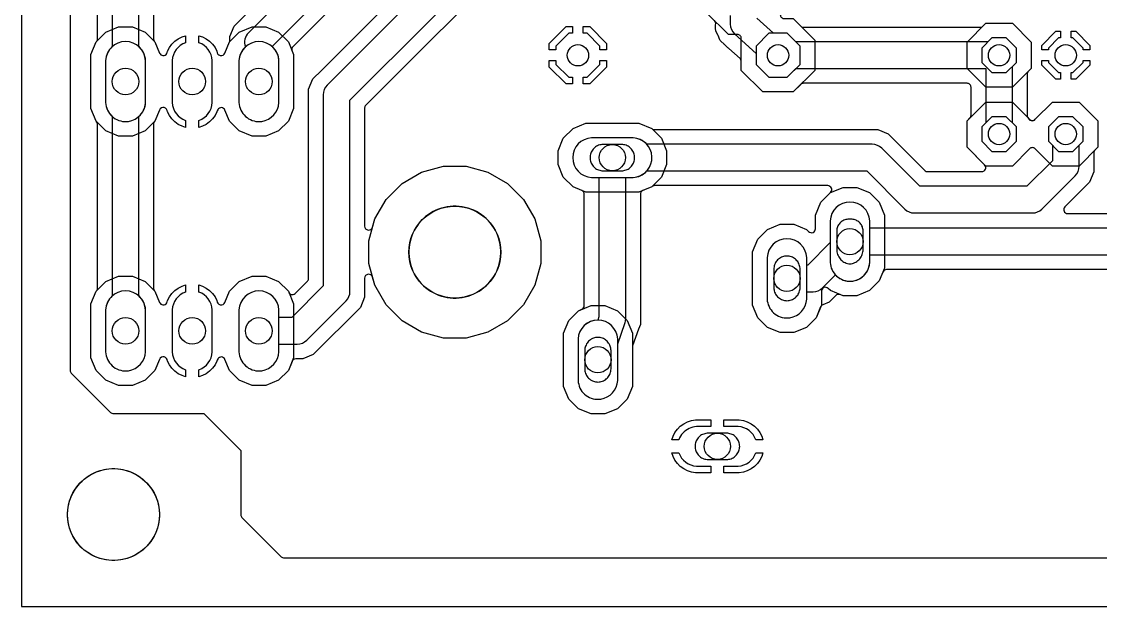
# Model space of a CAD drawing. Header units: millimetres. Extents: x 0 to 98, y 0 to 162.
# Drawn here: x 0 to 41.09, y 0 to 22.29 of the extents above; entities that cross this region are included whole.
import ezdxf

# ---------------------------------------------------------------- set-up
doc = ezdxf.new("R2010")
doc.units = ezdxf.units.MM

msp = doc.modelspace()

# ---------------------------------------------------------------- linework, layer by layer
at = {"layer": '16_copper'}
msp.add_lwpolyline([(1.848, 85.343), (1.848, 9, 0.198912), (1.892, 8.892), (3.392, 7.392, 0.198912), (3.5, 7.348), (6.937, 7.348), (8.348, 5.937), (8.348, 3.5, 0.198912), (8.392, 3.392), (9.892, 1.892, 0.198912), (10, 1.848), (88, 1.848)], format="xyb", dxfattribs=at)
for points in [[(28.231, 19.603), (27.413, 20.421), (27.413, 21.641, 0.414214), (27.261, 21.793), (26.921, 21.793), (26.103, 22.611), (26.103, 23.769), (26.921, 24.587), (28.079, 24.587), (28.897, 23.769), (28.897, 22.549, 0.414214), (29.049, 22.397), (29.389, 22.397), (30.207, 21.579), (30.207, 20.421), (29.389, 19.603)], [(3.697, 17.917), (3.212, 18.118), (2.84, 18.49), (2.639, 18.975), (2.639, 21.025), (2.84, 21.51), (3.212, 21.882), (3.697, 22.083), (4.223, 22.083), (4.708, 21.882), (5.08, 21.51), (5.255, 21.087, 0.622972), (5.528, 21.069), (5.531, 21.076, 0.118699), (5.558, 21.152), (5.631, 21.294), (5.725, 21.424), (5.838, 21.537), (5.968, 21.631), (6.11, 21.704), (6.246, 21.748), (6.246, 21.481, 0.304473), (5.738, 20.799), (5.738, 19.201, 0.304473), (6.246, 18.519), (6.246, 18.252), (6.11, 18.296), (5.968, 18.369), (5.838, 18.463), (5.725, 18.576), (5.631, 18.706), (5.558, 18.848, 0.838816), (5.255, 18.913), (5.08, 18.49), (4.708, 18.118), (4.223, 17.917)], [(8.777, 17.917), (8.292, 18.118), (7.92, 18.49), (7.745, 18.913, 0.622972), (7.472, 18.931), (7.469, 18.924, 0.118699), (7.442, 18.848), (7.369, 18.706), (7.275, 18.576), (7.162, 18.463), (7.032, 18.369), (6.89, 18.296), (6.754, 18.252), (6.754, 18.519, 0.304475), (7.262, 19.201), (7.262, 20.799, 0.304475), (6.754, 21.481), (6.754, 21.748), (6.89, 21.704), (7.032, 21.631), (7.162, 21.537), (7.275, 21.424), (7.369, 21.294), (7.442, 21.152, 0.838816), (7.745, 21.087), (7.92, 21.51), (8.292, 21.882), (8.777, 22.083), (9.303, 22.083), (9.788, 21.882), (10.16, 21.51), (10.361, 21.025), (10.361, 18.975), (10.16, 18.49), (9.788, 18.118), (9.303, 17.917)], [(4.072, 18.483, 0.357806), (4.722, 19.201), (4.722, 20.799, 0.95208), (3.198, 20.799), (3.198, 19.201), (3.205, 19.126), (3.22, 19.053), (3.242, 18.981), (3.27, 18.912), (3.306, 18.846), (3.347, 18.784), (3.395, 18.726), (3.448, 18.673), (3.506, 18.625), (3.568, 18.584), (3.634, 18.548), (3.703, 18.52), (3.775, 18.498), (3.848, 18.483), (3.923, 18.476), (3.997, 18.476)], [(9.152, 18.483, 0.357806), (9.802, 19.201), (9.802, 20.799, 0.95208), (8.278, 20.799), (8.278, 19.201), (8.285, 19.126), (8.3, 19.053), (8.322, 18.981), (8.35, 18.912), (8.386, 18.846), (8.427, 18.784), (8.475, 18.726), (8.528, 18.673), (8.586, 18.625), (8.648, 18.584), (8.714, 18.548), (8.783, 18.52), (8.855, 18.498), (8.928, 18.483), (9.003, 18.476), (9.077, 18.476)], [(36.725, 16.781), (36.011, 17.495), (36.011, 18.505), (36.725, 19.219), (37.735, 19.219), (38.392, 18.562, 0.414214), (38.608, 18.562), (39.265, 19.219), (40.275, 19.219), (40.989, 18.505), (40.989, 17.495), (40.275, 16.781), (39.265, 16.781), (38.608, 17.438, 0.414214), (38.392, 17.438), (37.735, 16.781)], [(23.365, 16.353, 0.906347), (23.291, 17.854), (21.709, 17.854, 0.95208), (21.709, 16.346), (23.291, 16.346)], [(28.889, 10.433), (28.406, 10.633), (28.037, 11.002), (27.837, 11.485), (27.837, 13.515), (28.037, 13.998), (28.406, 14.367), (28.889, 14.567), (29.411, 14.567), (29.894, 14.367), (29.977, 14.284, 0.668184), (30.237, 14.391), (30.237, 14.915), (30.437, 15.398), (30.806, 15.767), (31.289, 15.967), (31.811, 15.967), (32.294, 15.767), (32.663, 15.398), (32.863, 14.915), (32.863, 12.885), (32.663, 12.402), (32.294, 12.033), (31.811, 11.833), (31.289, 11.833), (30.806, 12.033), (30.723, 12.116, 0.668184), (30.463, 12.009), (30.463, 11.485), (30.263, 11.002), (29.894, 10.633), (29.411, 10.433)], [(31.661, 12.399, 0.357806), (32.304, 13.109), (32.304, 14.691, 0.95208), (30.796, 14.691), (30.796, 13.109), (30.803, 13.035), (30.818, 12.963), (30.839, 12.892), (30.868, 12.823), (30.902, 12.758), (30.944, 12.696), (30.991, 12.639), (31.043, 12.587), (31.1, 12.54), (31.162, 12.498), (31.227, 12.464), (31.296, 12.435), (31.367, 12.414), (31.439, 12.399), (31.513, 12.392), (31.587, 12.392)], [(29.261, 10.999, 0.357806), (29.904, 11.709), (29.904, 13.291, 0.95208), (28.396, 13.291), (28.396, 11.709), (28.403, 11.635), (28.418, 11.563), (28.439, 11.492), (28.468, 11.423), (28.502, 11.358), (28.544, 11.296), (28.591, 11.239), (28.643, 11.187), (28.7, 11.14), (28.762, 11.098), (28.827, 11.064), (28.896, 11.035), (28.967, 11.014), (29.039, 10.999), (29.113, 10.992), (29.187, 10.992)], [(3.697, 8.417), (3.212, 8.618), (2.84, 8.99), (2.639, 9.475), (2.639, 11.525), (2.84, 12.01), (3.212, 12.382), (3.697, 12.583), (4.223, 12.583), (4.708, 12.382), (5.08, 12.01), (5.255, 11.587, 0.622972), (5.528, 11.569), (5.531, 11.576, 0.118699), (5.558, 11.652), (5.631, 11.794), (5.725, 11.924), (5.838, 12.037), (5.968, 12.131), (6.11, 12.204), (6.246, 12.248), (6.246, 11.981, 0.304473), (5.738, 11.299), (5.738, 9.701, 0.304473), (6.246, 9.019), (6.246, 8.752), (6.11, 8.796), (5.968, 8.869), (5.838, 8.963), (5.725, 9.076), (5.631, 9.206), (5.558, 9.348, 0.838816), (5.255, 9.413), (5.08, 8.99), (4.708, 8.618), (4.223, 8.417)], [(8.777, 8.417), (8.292, 8.618), (7.92, 8.99), (7.745, 9.413, 0.622972), (7.472, 9.431), (7.469, 9.424, 0.118699), (7.442, 9.348), (7.369, 9.206), (7.275, 9.076), (7.162, 8.963), (7.032, 8.869), (6.89, 8.796), (6.754, 8.752), (6.754, 9.019, 0.304475), (7.262, 9.701), (7.262, 11.299, 0.304475), (6.754, 11.981), (6.754, 12.248), (6.89, 12.204), (7.032, 12.131), (7.162, 12.037), (7.275, 11.924), (7.369, 11.794), (7.442, 11.652, 0.838816), (7.745, 11.587), (7.92, 12.01), (8.292, 12.382), (8.777, 12.583), (9.303, 12.583), (9.788, 12.382), (10.16, 12.01), (10.361, 11.525), (10.361, 9.475), (10.16, 8.99), (9.788, 8.618), (9.303, 8.417)], [(4.072, 8.983, 0.357806), (4.722, 9.701), (4.722, 11.299, 0.95208), (3.198, 11.299), (3.198, 9.701), (3.205, 9.626), (3.22, 9.553), (3.242, 9.481), (3.27, 9.412), (3.306, 9.346), (3.347, 9.284), (3.395, 9.226), (3.448, 9.173), (3.506, 9.125), (3.568, 9.084), (3.634, 9.048), (3.703, 9.02), (3.775, 8.998), (3.848, 8.983), (3.923, 8.976), (3.997, 8.976)], [(9.152, 8.983, 0.357806), (9.802, 9.701), (9.802, 11.299, 0.95208), (8.278, 11.299), (8.278, 9.701), (8.285, 9.626), (8.3, 9.553), (8.322, 9.481), (8.35, 9.412), (8.386, 9.346), (8.427, 9.284), (8.475, 9.226), (8.528, 9.173), (8.586, 9.125), (8.648, 9.084), (8.714, 9.048), (8.783, 9.02), (8.855, 8.998), (8.928, 8.983), (9.003, 8.976), (9.077, 8.976)], [(22.061, 7.899, 0.357806), (22.704, 8.609), (22.704, 10.191, 0.95208), (21.196, 10.191), (21.196, 8.609), (21.203, 8.535), (21.218, 8.463), (21.239, 8.392), (21.268, 8.323), (21.302, 8.258), (21.344, 8.196), (21.391, 8.139), (21.443, 8.087), (21.5, 8.04), (21.562, 7.998), (21.627, 7.964), (21.696, 7.935), (21.767, 7.914), (21.839, 7.899), (21.913, 7.892), (21.987, 7.892)], [(27.966, 6.35, 0.304979), (27.291, 6.854), (26.75, 6.854), (26.75, 7.108), (27.333, 7.108), (27.49, 7.083), (27.641, 7.034), (27.782, 6.962), (27.911, 6.869), (28.023, 6.757), (28.116, 6.628), (28.188, 6.487), (28.233, 6.35)], [(25.667, 5.092), (25.51, 5.117), (25.359, 5.166), (25.218, 5.238), (25.089, 5.331), (24.977, 5.443), (24.884, 5.572), (24.812, 5.713), (24.767, 5.85), (25.034, 5.85, 0.304977), (25.709, 5.346), (26.25, 5.346), (26.25, 5.092)], [(26.75, 5.092), (26.75, 5.346), (27.291, 5.346, 0.304977), (27.966, 5.85), (28.233, 5.85), (28.188, 5.713), (28.116, 5.572), (28.023, 5.443), (27.911, 5.331), (27.782, 5.238), (27.641, 5.166), (27.49, 5.117), (27.333, 5.092)]]:
    msp.add_lwpolyline(points, format="xyb", close=True, dxfattribs=at)
for points in [[(36.725, 19.781), (36.011, 20.495), (36.011, 21.505), (36.725, 22.219), (37.735, 22.219), (38.449, 21.505), (38.449, 20.495), (37.735, 19.781)], [(20.098, 21.203), (20.098, 21.452), (20.738, 22.092), (20.987, 22.092), (20.987, 21.838), (20.843, 21.838), (20.352, 21.347), (20.352, 21.203)], [(22.028, 21.203), (22.028, 21.347), (21.537, 21.838), (21.393, 21.838), (21.393, 22.092), (21.642, 22.092), (22.282, 21.452), (22.282, 21.203)], [(29.648, 20.653), (29.648, 21.347), (29.157, 21.838), (28.463, 21.838), (27.972, 21.347), (27.972, 20.653), (28.463, 20.162), (29.157, 20.162)], [(38.856, 21.203), (38.856, 21.379), (39.391, 21.914), (39.567, 21.914), (39.567, 21.66), (39.496, 21.66), (39.11, 21.274), (39.11, 21.203)], [(40.43, 21.203), (40.43, 21.274), (40.044, 21.66), (39.973, 21.66), (39.973, 21.914), (40.149, 21.914), (40.684, 21.379), (40.684, 21.203)], [(37.89, 20.726), (37.89, 21.274), (37.504, 21.66), (36.956, 21.66), (36.57, 21.274), (36.57, 20.726), (36.956, 20.34), (37.504, 20.34)], [(20.738, 19.908), (20.098, 20.548), (20.098, 20.797), (20.352, 20.797), (20.352, 20.653), (20.843, 20.162), (20.987, 20.162), (20.987, 19.908)], [(21.393, 19.908), (21.393, 20.162), (21.537, 20.162), (22.028, 20.653), (22.028, 20.797), (22.282, 20.797), (22.282, 20.548), (21.642, 19.908)], [(39.391, 20.086), (38.856, 20.621), (38.856, 20.797), (39.11, 20.797), (39.11, 20.726), (39.496, 20.34), (39.567, 20.34), (39.567, 20.086)], [(39.973, 20.086), (39.973, 20.34), (40.044, 20.34), (40.43, 20.726), (40.43, 20.797), (40.684, 20.797), (40.684, 20.621), (40.149, 20.086)], [(37.89, 17.726), (37.89, 18.274), (37.504, 18.66), (36.956, 18.66), (36.57, 18.274), (36.57, 17.726), (36.956, 17.34), (37.504, 17.34)], [(40.43, 17.726), (40.43, 18.274), (40.044, 18.66), (39.496, 18.66), (39.11, 18.274), (39.11, 17.726), (39.496, 17.34), (40.044, 17.34)], [(21.485, 15.787), (21.002, 15.987), (20.633, 16.356), (20.433, 16.839), (20.433, 17.361), (20.633, 17.844), (21.002, 18.213), (21.485, 18.413), (23.515, 18.413), (23.998, 18.213), (24.367, 17.844), (24.567, 17.361), (24.567, 16.839), (24.367, 16.356), (23.998, 15.987), (23.515, 15.787)], [(16.069, 10.226), (15.236, 10.449), (14.49, 10.88), (13.88, 11.49), (13.449, 12.236), (13.226, 13.069), (13.226, 13.931), (13.449, 14.764), (13.88, 15.51), (14.49, 16.12), (15.236, 16.551), (16.069, 16.774), (16.931, 16.774), (17.764, 16.551), (18.51, 16.12), (19.12, 15.51), (19.551, 14.764), (19.774, 13.931), (19.774, 13.069), (19.551, 12.236), (19.12, 11.49), (18.51, 10.88), (17.764, 10.449), (16.931, 10.226)], [(21.689, 7.333), (21.206, 7.533), (20.837, 7.902), (20.637, 8.385), (20.637, 10.415), (20.837, 10.898), (21.206, 11.267), (21.689, 11.467), (22.211, 11.467), (22.694, 11.267), (23.063, 10.898), (23.263, 10.415), (23.263, 8.385), (23.063, 7.902), (22.694, 7.533), (22.211, 7.333)], [(24.767, 6.35), (24.812, 6.487), (24.884, 6.628), (24.977, 6.757), (25.089, 6.869), (25.218, 6.962), (25.359, 7.034), (25.51, 7.083), (25.667, 7.108), (26.25, 7.108), (26.25, 6.854), (25.709, 6.854), (25.635, 6.847), (25.563, 6.832), (25.492, 6.811), (25.423, 6.782), (25.358, 6.748), (25.296, 6.706), (25.239, 6.659), (25.187, 6.607), (25.14, 6.55), (25.098, 6.488), (25.064, 6.423), (25.035, 6.354), (25.034, 6.35)]]:
    msp.add_lwpolyline(points, close=True, dxfattribs=at)
at = {"layer": '1_copper'}
for points in [[(1.848, 85.343), (1.848, 9, 0.198912), (1.892, 8.892), (3.392, 7.392, 0.198912), (3.5, 7.348), (6.937, 7.348), (8.348, 5.937), (8.348, 3.5, 0.198912), (8.392, 3.392), (9.892, 1.892, 0.198912), (10, 1.848), (88, 1.848)], [(16.397, 27.389), (10.337, 21.328, 0.303348), (10.304, 21.162), (10.361, 21.025), (10.361, 18.975), (10.16, 18.49), (9.788, 18.118), (9.303, 17.917), (8.777, 17.917), (8.292, 18.118), (7.92, 18.49), (7.745, 18.913, 0.622972), (7.472, 18.931), (7.469, 18.924, 0.118699), (7.442, 18.848), (7.369, 18.706), (7.275, 18.576), (7.162, 18.463), (7.032, 18.369), (6.89, 18.296), (6.754, 18.252), (6.754, 18.519, 0.304475), (7.262, 19.201), (7.262, 20.799, 0.304475), (6.754, 21.481), (6.754, 21.748), (6.89, 21.704), (7.032, 21.631), (7.162, 21.537), (7.275, 21.424), (7.369, 21.294), (7.442, 21.152, 0.838816), (7.745, 21.087), (7.922, 21.513, 0.098492), (7.933, 21.572), (7.933, 21.712), (8.096, 22.104), (15.164, 29.173, 0.668179)], [(15.641, 28.859), (8.641, 21.859, 0.29298), (8.524, 21.324), (8.475, 21.274, 0.173517), (8.278, 20.799), (8.278, 19.201), (8.285, 19.126), (8.3, 19.053), (8.322, 18.981), (8.35, 18.912), (8.386, 18.846), (8.427, 18.784), (8.475, 18.726), (8.528, 18.673), (8.586, 18.625), (8.648, 18.584), (8.714, 18.548), (8.783, 18.52), (8.855, 18.498), (8.928, 18.483), (9.003, 18.476), (9.077, 18.476), (9.152, 18.483, 0.357806), (9.802, 19.201), (9.802, 20.799, 0.173517), (9.605, 21.274), (9.552, 21.327), (9.549, 21.33), (16.21, 27.992)], [(3.452, 27.169), (3.452, 21.331, 0.200826), (3.198, 20.799), (3.198, 19.201, 0.200826), (3.452, 18.669), (3.452, 11.831, 0.200826), (3.198, 11.299), (3.198, 9.701), (3.205, 9.626), (3.22, 9.553), (3.242, 9.481), (3.27, 9.412), (3.306, 9.346), (3.347, 9.284), (3.395, 9.226), (3.448, 9.173), (3.506, 9.125), (3.568, 9.084), (3.634, 9.048), (3.703, 9.02), (3.775, 8.998), (3.848, 8.983), (3.923, 8.976), (3.997, 8.976), (4.072, 8.983, 0.357806), (4.722, 9.701), (4.722, 11.299, 0.200826), (4.468, 11.831), (4.468, 18.669, 0.200826), (4.722, 19.201), (4.722, 20.799, 0.200826), (4.468, 21.331), (4.468, 27.169, 0.200826)], [(5.027, 26.874), (5.027, 21.626, 0.060123), (5.032, 21.59), (5.033, 21.584, 0.130949), (5.08, 21.51), (5.255, 21.087, 0.622972), (5.528, 21.069), (5.531, 21.076, 0.118699), (5.558, 21.152), (5.631, 21.294), (5.725, 21.424), (5.838, 21.537), (5.968, 21.631), (6.11, 21.704), (6.246, 21.748), (6.246, 21.481, 0.304473), (5.738, 20.799), (5.738, 19.201, 0.304473), (6.246, 18.519), (6.246, 18.252), (6.11, 18.296), (5.968, 18.369), (5.838, 18.463), (5.725, 18.576), (5.631, 18.706), (5.558, 18.848, 0.838816), (5.255, 18.913), (5.08, 18.49, 0.218924), (5.027, 18.374), (5.027, 12.126, 0.060123), (5.032, 12.09), (5.033, 12.084, 0.130949), (5.08, 12.01), (5.255, 11.587, 0.622972), (5.528, 11.569), (5.531, 11.576, 0.118699), (5.558, 11.652), (5.631, 11.794), (5.725, 11.924), (5.838, 12.037), (5.968, 12.131), (6.11, 12.204), (6.246, 12.248), (6.246, 11.981, 0.304473), (5.738, 11.299), (5.738, 9.701, 0.304473), (6.246, 9.019), (6.246, 8.752), (6.11, 8.796), (5.968, 8.869), (5.838, 8.963), (5.725, 9.076), (5.631, 9.206), (5.558, 9.348, 0.838816), (5.255, 9.413), (5.08, 8.99), (4.708, 8.618), (4.223, 8.417), (3.697, 8.417), (3.212, 8.618), (2.84, 8.99), (2.639, 9.475), (2.639, 11.525), (2.84, 12.01, 0.218924), (2.893, 12.126), (2.893, 18.374, 0.060123), (2.888, 18.41), (2.887, 18.416, 0.130949), (2.84, 18.49), (2.639, 18.975), (2.639, 21.025), (2.84, 21.51, 0.218924), (2.893, 21.626), (2.893, 26.874, 0.060123)], [(18.897, 24.889), (13.111, 19.103, 0.198912), (13.067, 18.995), (13.067, 14.494, 0.876977), (13.366, 14.455), (13.449, 14.764), (13.88, 15.51), (14.49, 16.12), (15.236, 16.551), (16.069, 16.774), (16.931, 16.774), (17.764, 16.551), (18.51, 16.12), (19.12, 15.51), (19.551, 14.764), (19.774, 13.931), (19.774, 13.069), (19.551, 12.236), (19.12, 11.49), (18.51, 10.88), (17.764, 10.449), (16.931, 10.226), (16.069, 10.226), (15.236, 10.449), (14.49, 10.88), (13.88, 11.49), (13.449, 12.236), (13.366, 12.545, 0.876977), (13.067, 12.506), (13.067, 11.788), (12.904, 11.396), (11.104, 9.596), (10.712, 9.433), (10.445, 9.433, 0.303346), (10.304, 9.339), (10.16, 8.99), (9.788, 8.618), (9.303, 8.417), (8.777, 8.417), (8.292, 8.618), (7.92, 8.99), (7.745, 9.413, 0.622972), (7.472, 9.431), (7.469, 9.424, 0.118699), (7.442, 9.348), (7.369, 9.206), (7.275, 9.076), (7.162, 8.963), (7.032, 8.869), (6.89, 8.796), (6.754, 8.752), (6.754, 9.019, 0.304475), (7.262, 9.701), (7.262, 11.299, 0.304475), (6.754, 11.981), (6.754, 12.248), (6.89, 12.204), (7.032, 12.131), (7.162, 12.037), (7.275, 11.924), (7.369, 11.794), (7.442, 11.652, 0.838816), (7.745, 11.587), (7.92, 12.01), (8.292, 12.382), (8.777, 12.583), (9.303, 12.583), (9.788, 12.382), (10.16, 12.01, 0.606215), (10.421, 11.93), (10.889, 12.397, 0.198912), (10.933, 12.505), (10.933, 19.712), (11.096, 20.104), (11.417, 20.426), (11.417, 20.426), (17.574, 26.583)], [(18.141, 26.359), (11.641, 19.859, 0.198912), (11.492, 19.5), (11.492, 12.21), (10.29, 11.008), (9.802, 11.008), (9.802, 11.299, 0.95208), (8.278, 11.299), (8.278, 9.701), (8.285, 9.626), (8.3, 9.553), (8.322, 9.481), (8.35, 9.412), (8.386, 9.346), (8.427, 9.284), (8.475, 9.226), (8.528, 9.173), (8.586, 9.125), (8.648, 9.084), (8.714, 9.048), (8.783, 9.02), (8.855, 8.998), (8.928, 8.983), (9.003, 8.976), (9.077, 8.976), (9.152, 8.983, 0.357806), (9.802, 9.701), (9.802, 9.992), (10.5, 9.992, 0.198912), (10.859, 10.141), (12.359, 11.641, 0.198912), (12.508, 12), (12.508, 19.29), (18.71, 25.492)], [(49.112, 12.833), (32.943, 12.833, 0.303351), (32.802, 12.739), (32.663, 12.402), (32.294, 12.033), (31.811, 11.833), (31.289, 11.833), (31.173, 11.881, 0.303348), (31.007, 11.848), (30.754, 11.596), (30.516, 11.497, 0.198915), (30.434, 11.414), (30.263, 11.002), (29.894, 10.633), (29.411, 10.433), (28.889, 10.433), (28.406, 10.633), (28.037, 11.002), (27.837, 11.485), (27.837, 13.515), (28.037, 13.998), (28.406, 14.367), (28.889, 14.567), (29.411, 14.567), (29.894, 14.367), (29.977, 14.284, 0.668184), (30.237, 14.391), (30.237, 14.915), (30.437, 15.398), (30.812, 15.773, 0.668179), (30.705, 16.033), (24.107, 16.033, 0.181754), (23.998, 15.987), (23.661, 15.848, 0.303351), (23.567, 15.707), (23.567, 10.982, 0.01293), (23.567, 10.974), (23.576, 10.793, 0.086266), (23.567, 10.738), (23.498, 10.571, 0.012934), (23.495, 10.564), (23.272, 9.934, 0.08545), (23.263, 9.883), (23.263, 8.385), (23.063, 7.902), (22.694, 7.533), (22.211, 7.333), (21.689, 7.333), (21.206, 7.533), (20.837, 7.902), (20.637, 8.385), (20.637, 10.415), (20.837, 10.898), (21.206, 11.267), (21.339, 11.322, 0.303346), (21.433, 11.463), (21.433, 15.707, 0.303351), (21.339, 15.848), (21.002, 15.987), (20.633, 16.356), (20.433, 16.839), (20.433, 17.361), (20.633, 17.844), (21.002, 18.213), (21.485, 18.413), (23.515, 18.413), (23.998, 18.213, 0.202543), (24.107, 18.167), (32.612, 18.167), (33.004, 18.004), (34.397, 16.611, 0.198912), (34.505, 16.567), (36.571, 16.567, 0.668179), (36.679, 16.827), (36.011, 17.495), (36.011, 18.505), (36.119, 18.613, 0.198916), (36.163, 18.721), (36.163, 19.781, 0.414214), (36.011, 19.933), (29.782, 19.933, 0.198912), (29.674, 19.889), (29.389, 19.603), (28.231, 19.603), (27.413, 20.421), (27.413, 20.76, 0.211409), (27.363, 20.873), (26.94, 21.258, 0.080575), (26.896, 21.286), (26.766, 21.415, 0.011996), (26.761, 21.42), (26.626, 21.543, 0.080495), (26.596, 21.586), (26.526, 21.755, 0.011993), (26.523, 21.761), (26.445, 21.927, 0.080479), (26.433, 21.978), (26.433, 22.161, 0.297052), (26.386, 22.329)], [(26.992, 22.513), (26.992, 22.19, 0.211408), (27.158, 21.814), (27.972, 21.075), (27.972, 20.653), (28.463, 20.162), (29.157, 20.162), (29.487, 20.492), (36.722, 20.492), (36.722, 18.426), (36.57, 18.274), (36.57, 17.726), (36.956, 17.34), (37.504, 17.34), (37.89, 17.726), (37.89, 18.274), (37.738, 18.426), (37.738, 20.574), (37.89, 20.726), (37.89, 21.274), (37.504, 21.66), (36.956, 21.66), (36.804, 21.508), (29.487, 21.508), (29.157, 21.838), (28.643, 21.838), (28.008, 22.415)], [(29.389, 22.397), (29.674, 22.111, 0.198912), (29.782, 22.067), (36.509, 22.067, 0.198916), (36.617, 22.111), (36.725, 22.219), (37.735, 22.219), (38.449, 21.505), (38.449, 20.495), (38.341, 20.387, 0.198916), (38.297, 20.279), (38.297, 18.721, 0.153128), (38.324, 18.634), (38.328, 18.629, 0.587544), (38.608, 18.562), (39.265, 19.219), (40.275, 19.219), (40.989, 18.505), (40.989, 17.495), (40.881, 17.387, 0.198912), (40.837, 17.279), (40.837, 16.558), (40.674, 16.166), (40.353, 15.844), (39.736, 15.227, 0.668179), (39.843, 14.967), (48.395, 14.967, 0.198912)], [(48.69, 14.408), (32.304, 14.408), (32.304, 14.691, 0.95208), (30.796, 14.691), (30.796, 13.864), (29.94, 13.008), (29.904, 13.008), (29.904, 13.291, 0.95208), (28.396, 13.291), (28.396, 11.709), (28.403, 11.635), (28.418, 11.563), (28.439, 11.492), (28.468, 11.423), (28.502, 11.358), (28.544, 11.296), (28.591, 11.239), (28.643, 11.187), (28.7, 11.14), (28.762, 11.098), (28.827, 11.064), (28.896, 11.035), (28.967, 11.014), (29.039, 10.999), (29.113, 10.992), (29.187, 10.992), (29.261, 10.999, 0.357806), (29.904, 11.709), (29.904, 11.992), (30.15, 11.992, 0.198912), (30.509, 12.141), (30.999, 12.631, 0.662505), (32.304, 13.109), (32.304, 13.392), (48.9, 13.392, 0.198912)]]:
    msp.add_lwpolyline(points, format="xyb", dxfattribs=at)
for points in [[(20.098, 21.203), (20.098, 21.452), (20.738, 22.092), (20.987, 22.092), (20.987, 21.838), (20.843, 21.838), (20.352, 21.347), (20.352, 21.203)], [(22.028, 21.203), (22.028, 21.347), (21.537, 21.838), (21.393, 21.838), (21.393, 22.092), (21.642, 22.092), (22.282, 21.452), (22.282, 21.203)], [(38.856, 21.203), (38.856, 21.379), (39.391, 21.914), (39.567, 21.914), (39.567, 21.66), (39.496, 21.66), (39.11, 21.274), (39.11, 21.203)], [(40.43, 21.203), (40.43, 21.274), (40.044, 21.66), (39.973, 21.66), (39.973, 21.914), (40.149, 21.914), (40.684, 21.379), (40.684, 21.203)], [(20.738, 19.908), (20.098, 20.548), (20.098, 20.797), (20.352, 20.797), (20.352, 20.653), (20.843, 20.162), (20.987, 20.162), (20.987, 19.908)], [(21.393, 19.908), (21.393, 20.162), (21.537, 20.162), (22.028, 20.653), (22.028, 20.797), (22.282, 20.797), (22.282, 20.548), (21.642, 19.908)], [(39.391, 20.086), (38.856, 20.621), (38.856, 20.797), (39.11, 20.797), (39.11, 20.726), (39.496, 20.34), (39.567, 20.34), (39.567, 20.086)], [(39.973, 20.086), (39.973, 20.34), (40.044, 20.34), (40.43, 20.726), (40.43, 20.797), (40.684, 20.797), (40.684, 20.621), (40.149, 20.086)], [(24.767, 6.35), (24.812, 6.487), (24.884, 6.628), (24.977, 6.757), (25.089, 6.869), (25.218, 6.962), (25.359, 7.034), (25.51, 7.083), (25.667, 7.108), (26.25, 7.108), (26.25, 6.854), (25.709, 6.854), (25.635, 6.847), (25.563, 6.832), (25.492, 6.811), (25.423, 6.782), (25.358, 6.748), (25.296, 6.706), (25.239, 6.659), (25.187, 6.607), (25.14, 6.55), (25.098, 6.488), (25.064, 6.423), (25.035, 6.354), (25.034, 6.35)]]:
    msp.add_lwpolyline(points, close=True, dxfattribs=at)
for points in [[(22.061, 7.899, 0.357806), (22.704, 8.609), (22.704, 10.006), (22.979, 10.78, 0.085452), (23.008, 10.95), (23.008, 16.346), (23.291, 16.346, 0.19841), (23.812, 16.592), (32.19, 16.592), (33.641, 15.141, 0.198912), (34, 14.992), (38.5, 14.992, 0.198912), (38.859, 15.141), (40.129, 16.411, 0.198912), (40.278, 16.77), (40.278, 17.574), (40.43, 17.726), (40.43, 18.274), (40.044, 18.66), (39.496, 18.66), (39.11, 18.274), (39.11, 17.726), (39.262, 17.574), (39.262, 16.98), (38.29, 16.008), (34.21, 16.008), (32.759, 17.459, 0.198912), (32.4, 17.608), (23.812, 17.608, 0.19841), (23.291, 17.854), (21.709, 17.854, 0.95208), (21.709, 16.346), (21.992, 16.346), (21.992, 11.037), (21.946, 10.908, 0.398395), (21.196, 10.191), (21.196, 8.609), (21.203, 8.535), (21.218, 8.463), (21.239, 8.392), (21.268, 8.323), (21.302, 8.258), (21.344, 8.196), (21.391, 8.139), (21.443, 8.087), (21.5, 8.04), (21.562, 7.998), (21.627, 7.964), (21.696, 7.935), (21.767, 7.914), (21.839, 7.899), (21.913, 7.892), (21.987, 7.892)], [(27.966, 6.35, 0.304979), (27.291, 6.854), (26.75, 6.854), (26.75, 7.108), (27.333, 7.108), (27.49, 7.083), (27.641, 7.034), (27.782, 6.962), (27.911, 6.869), (28.023, 6.757), (28.116, 6.628), (28.188, 6.487), (28.233, 6.35)], [(25.667, 5.092), (25.51, 5.117), (25.359, 5.166), (25.218, 5.238), (25.089, 5.331), (24.977, 5.443), (24.884, 5.572), (24.812, 5.713), (24.767, 5.85), (25.034, 5.85, 0.304977), (25.709, 5.346), (26.25, 5.346), (26.25, 5.092)], [(26.75, 5.092), (26.75, 5.346), (27.291, 5.346, 0.304977), (27.966, 5.85), (28.233, 5.85), (28.188, 5.713), (28.116, 5.572), (28.023, 5.443), (27.911, 5.331), (27.782, 5.238), (27.641, 5.166), (27.49, 5.117), (27.333, 5.092)]]:
    msp.add_lwpolyline(points, format="xyb", close=True, dxfattribs=at)
at = {"layer": 'drills_NPTH'}
for centre in [(16.5, 13.5), (3.5, 3.5)]:
    msp.add_circle(centre, 1.75, dxfattribs=at)
at = {"layer": 'drills_PTH'}
for centre, radius in [((21.19, 21), 0.406), ((28.81, 21), 0.406), ((37.23, 21), 0.406), ((39.77, 21), 0.406), ((3.96, 20), 0.508), ((6.5, 20), 0.508), ((9.04, 20), 0.508), ((37.23, 18), 0.406), ((39.77, 18), 0.406), ((22.5, 17.1), 0.5), ((31.55, 13.9), 0.5), ((29.15, 12.5), 0.5), ((3.96, 10.5), 0.508), ((6.5, 10.5), 0.508), ((9.04, 10.5), 0.508), ((21.95, 9.4), 0.5), ((26.5, 6.1), 0.5)]:
    msp.add_circle(centre, radius, dxfattribs=at)
at = {"layer": 'holes'}
for points in [[(21.65, 17.1), (21.652, 17.056), (21.658, 17.013), (21.667, 16.971), (21.68, 16.929), (21.697, 16.889), (21.717, 16.85), (21.74, 16.813), (21.767, 16.779), (21.796, 16.746), (21.829, 16.717), (21.863, 16.69), (21.9, 16.667), (21.939, 16.647), (21.979, 16.63), (22.021, 16.617), (22.063, 16.608), (22.106, 16.602), (22.15, 16.6), (22.85, 16.6), (22.894, 16.602), (22.937, 16.608), (22.979, 16.617), (23.021, 16.63), (23.061, 16.647), (23.1, 16.667), (23.137, 16.69), (23.171, 16.717), (23.204, 16.746), (23.233, 16.779), (23.26, 16.813), (23.283, 16.85), (23.303, 16.889), (23.32, 16.929), (23.333, 16.971), (23.342, 17.013), (23.348, 17.056), (23.35, 17.1), (23.348, 17.144), (23.342, 17.187), (23.333, 17.229), (23.32, 17.271), (23.303, 17.311), (23.283, 17.35), (23.26, 17.387), (23.233, 17.421), (23.204, 17.454), (23.171, 17.483), (23.137, 17.51), (23.1, 17.533), (23.061, 17.553), (23.021, 17.57), (22.979, 17.583), (22.937, 17.592), (22.894, 17.598), (22.85, 17.6), (22.15, 17.6), (22.106, 17.598), (22.063, 17.592), (22.021, 17.583), (21.979, 17.57), (21.939, 17.553), (21.9, 17.533), (21.863, 17.51), (21.829, 17.483), (21.796, 17.454), (21.767, 17.421), (21.74, 17.387), (21.717, 17.35), (21.697, 17.311), (21.68, 17.271), (21.667, 17.229), (21.658, 17.187), (21.652, 17.144), (21.65, 17.1)], [(14.75, 13.443), (14.757, 13.328), (14.772, 13.215), (14.795, 13.102), (14.824, 12.992), (14.861, 12.883), (14.905, 12.777), (14.956, 12.675), (15.013, 12.575), (15.077, 12.48), (15.147, 12.389), (15.222, 12.303), (15.303, 12.222), (15.389, 12.147), (15.48, 12.077), (15.575, 12.013), (15.675, 11.956), (15.777, 11.905), (15.883, 11.861), (15.992, 11.824), (16.102, 11.795), (16.215, 11.772), (16.328, 11.757), (16.443, 11.75), (16.557, 11.75), (16.672, 11.757), (16.785, 11.772), (16.898, 11.795), (17.008, 11.824), (17.117, 11.861), (17.223, 11.905), (17.325, 11.956), (17.425, 12.013), (17.52, 12.077), (17.611, 12.147), (17.697, 12.222), (17.778, 12.303), (17.853, 12.389), (17.923, 12.48), (17.987, 12.575), (18.044, 12.675), (18.095, 12.777), (18.139, 12.883), (18.176, 12.992), (18.205, 13.102), (18.228, 13.215), (18.243, 13.328), (18.25, 13.443), (18.25, 13.557), (18.243, 13.672), (18.228, 13.785), (18.205, 13.898), (18.176, 14.008), (18.139, 14.117), (18.095, 14.223), (18.044, 14.325), (17.987, 14.425), (17.923, 14.52), (17.853, 14.611), (17.778, 14.697), (17.697, 14.778), (17.611, 14.853), (17.52, 14.923), (17.425, 14.987), (17.325, 15.044), (17.223, 15.095), (17.117, 15.139), (17.008, 15.176), (16.898, 15.205), (16.785, 15.228), (16.672, 15.243), (16.557, 15.25), (16.443, 15.25), (16.328, 15.243), (16.215, 15.228), (16.102, 15.205), (15.992, 15.176), (15.883, 15.139), (15.777, 15.095), (15.675, 15.044), (15.575, 14.987), (15.48, 14.923), (15.389, 14.853), (15.303, 14.778), (15.222, 14.697), (15.147, 14.611), (15.077, 14.52), (15.013, 14.425), (14.956, 14.325), (14.905, 14.223), (14.861, 14.117), (14.824, 14.008), (14.795, 13.898), (14.772, 13.785), (14.757, 13.672), (14.75, 13.557), (14.75, 13.443)], [(31.05, 13.65), (31.048, 13.602), (31.05, 13.554), (31.056, 13.506), (31.066, 13.459), (31.08, 13.413), (31.099, 13.368), (31.121, 13.325), (31.147, 13.285), (31.176, 13.246), (31.208, 13.211), (31.244, 13.178), (31.282, 13.149), (31.322, 13.123), (31.365, 13.1), (31.409, 13.082), (31.455, 13.067), (31.502, 13.056), (31.55, 13.05), (31.598, 13.056), (31.645, 13.067), (31.691, 13.082), (31.735, 13.1), (31.778, 13.123), (31.818, 13.149), (31.856, 13.178), (31.892, 13.211), (31.924, 13.246), (31.953, 13.285), (31.979, 13.325), (32.001, 13.368), (32.02, 13.413), (32.034, 13.459), (32.044, 13.506), (32.05, 13.554), (32.052, 13.602), (32.05, 13.65), (32.05, 14.35), (32.044, 14.389), (32.034, 14.427), (32.022, 14.465), (32.006, 14.501), (31.987, 14.535), (31.965, 14.568), (31.94, 14.599), (31.913, 14.628), (31.883, 14.654), (31.851, 14.677), (31.817, 14.697), (31.782, 14.715), (31.745, 14.729), (31.707, 14.74), (31.668, 14.748), (31.629, 14.752), (31.589, 14.753), (31.55, 14.75), (31.511, 14.753), (31.471, 14.752), (31.432, 14.748), (31.393, 14.74), (31.355, 14.729), (31.318, 14.715), (31.283, 14.697), (31.249, 14.677), (31.217, 14.654), (31.187, 14.628), (31.16, 14.599), (31.135, 14.568), (31.113, 14.535), (31.094, 14.501), (31.078, 14.465), (31.066, 14.427), (31.056, 14.389), (31.05, 14.35), (31.05, 13.65)], [(28.65, 12.15), (28.652, 12.106), (28.658, 12.063), (28.667, 12.021), (28.68, 11.979), (28.697, 11.939), (28.717, 11.9), (28.74, 11.863), (28.767, 11.829), (28.796, 11.796), (28.829, 11.767), (28.863, 11.74), (28.9, 11.717), (28.939, 11.697), (28.979, 11.68), (29.021, 11.667), (29.063, 11.658), (29.106, 11.652), (29.15, 11.65), (29.194, 11.652), (29.237, 11.658), (29.279, 11.667), (29.321, 11.68), (29.361, 11.697), (29.4, 11.717), (29.437, 11.74), (29.471, 11.767), (29.504, 11.796), (29.533, 11.829), (29.56, 11.863), (29.583, 11.9), (29.603, 11.939), (29.62, 11.979), (29.633, 12.021), (29.642, 12.063), (29.648, 12.106), (29.65, 12.15), (29.65, 12.85), (29.648, 12.894), (29.642, 12.937), (29.633, 12.979), (29.62, 13.021), (29.603, 13.061), (29.583, 13.1), (29.56, 13.137), (29.533, 13.171), (29.504, 13.204), (29.471, 13.233), (29.437, 13.26), (29.4, 13.283), (29.361, 13.303), (29.321, 13.32), (29.279, 13.333), (29.237, 13.342), (29.194, 13.348), (29.15, 13.35), (29.106, 13.348), (29.063, 13.342), (29.021, 13.333), (28.979, 13.32), (28.939, 13.303), (28.9, 13.283), (28.863, 13.26), (28.829, 13.233), (28.796, 13.204), (28.767, 13.171), (28.74, 13.137), (28.717, 13.1), (28.697, 13.061), (28.68, 13.021), (28.667, 12.979), (28.658, 12.937), (28.652, 12.894), (28.65, 12.85), (28.65, 12.15)], [(21.45, 9.05), (21.452, 9.006), (21.458, 8.963), (21.467, 8.921), (21.48, 8.879), (21.497, 8.839), (21.517, 8.8), (21.54, 8.763), (21.567, 8.729), (21.596, 8.696), (21.629, 8.667), (21.663, 8.64), (21.7, 8.617), (21.739, 8.597), (21.779, 8.58), (21.821, 8.567), (21.863, 8.558), (21.906, 8.552), (21.95, 8.55), (21.994, 8.552), (22.037, 8.558), (22.079, 8.567), (22.121, 8.58), (22.161, 8.597), (22.2, 8.617), (22.237, 8.64), (22.271, 8.667), (22.304, 8.696), (22.333, 8.729), (22.36, 8.763), (22.383, 8.8), (22.403, 8.839), (22.42, 8.879), (22.433, 8.921), (22.442, 8.963), (22.448, 9.006), (22.45, 9.05), (22.45, 9.75), (22.448, 9.794), (22.442, 9.837), (22.433, 9.879), (22.42, 9.921), (22.403, 9.961), (22.383, 10), (22.36, 10.037), (22.333, 10.071), (22.304, 10.104), (22.271, 10.133), (22.237, 10.16), (22.2, 10.183), (22.161, 10.203), (22.121, 10.22), (22.079, 10.233), (22.037, 10.242), (21.994, 10.248), (21.95, 10.25), (21.906, 10.248), (21.863, 10.242), (21.821, 10.233), (21.779, 10.22), (21.739, 10.203), (21.7, 10.183), (21.663, 10.16), (21.629, 10.133), (21.596, 10.104), (21.567, 10.071), (21.54, 10.037), (21.517, 10), (21.497, 9.961), (21.48, 9.921), (21.467, 9.879), (21.458, 9.837), (21.452, 9.794), (21.45, 9.75), (21.45, 9.05)], [(25.65, 6.1), (25.652, 6.056), (25.658, 6.013), (25.667, 5.971), (25.68, 5.929), (25.697, 5.889), (25.717, 5.85), (25.74, 5.813), (25.767, 5.779), (25.796, 5.746), (25.829, 5.717), (25.863, 5.69), (25.9, 5.667), (25.939, 5.647), (25.979, 5.63), (26.021, 5.617), (26.063, 5.608), (26.106, 5.602), (26.15, 5.6), (26.85, 5.6), (26.894, 5.602), (26.937, 5.608), (26.979, 5.617), (27.021, 5.63), (27.061, 5.647), (27.1, 5.667), (27.137, 5.69), (27.171, 5.717), (27.204, 5.746), (27.233, 5.779), (27.26, 5.813), (27.283, 5.85), (27.303, 5.889), (27.32, 5.929), (27.333, 5.971), (27.342, 6.013), (27.348, 6.056), (27.35, 6.1), (27.348, 6.144), (27.342, 6.187), (27.333, 6.229), (27.32, 6.271), (27.303, 6.311), (27.283, 6.35), (27.26, 6.387), (27.233, 6.421), (27.204, 6.454), (27.171, 6.483), (27.137, 6.51), (27.1, 6.533), (27.061, 6.553), (27.021, 6.57), (26.979, 6.583), (26.937, 6.592), (26.894, 6.598), (26.85, 6.6), (26.15, 6.6), (26.106, 6.598), (26.063, 6.592), (26.021, 6.583), (25.979, 6.57), (25.939, 6.553), (25.9, 6.533), (25.863, 6.51), (25.829, 6.483), (25.796, 6.454), (25.767, 6.421), (25.74, 6.387), (25.717, 6.35), (25.697, 6.311), (25.68, 6.271), (25.667, 6.229), (25.658, 6.187), (25.652, 6.144), (25.65, 6.1)], [(5.25, 3.443), (5.243, 3.328), (5.228, 3.215), (5.205, 3.102), (5.176, 2.992), (5.139, 2.883), (5.095, 2.777), (5.044, 2.675), (4.987, 2.575), (4.923, 2.48), (4.853, 2.389), (4.778, 2.303), (4.697, 2.222), (4.611, 2.147), (4.52, 2.077), (4.425, 2.013), (4.325, 1.956), (4.223, 1.905), (4.117, 1.861), (4.008, 1.824), (3.898, 1.795), (3.785, 1.772), (3.672, 1.757), (3.557, 1.75), (3.443, 1.75), (3.328, 1.757), (3.215, 1.772), (3.102, 1.795), (2.992, 1.824), (2.883, 1.861), (2.777, 1.905), (2.675, 1.956), (2.575, 2.013), (2.48, 2.077), (2.389, 2.147), (2.303, 2.222), (2.222, 2.303), (2.147, 2.389), (2.077, 2.48), (2.013, 2.575), (1.956, 2.675), (1.905, 2.777), (1.861, 2.883), (1.824, 2.992), (1.795, 3.102), (1.772, 3.215), (1.757, 3.328), (1.75, 3.443), (1.75, 3.557), (1.757, 3.672), (1.772, 3.785), (1.795, 3.898), (1.824, 4.008), (1.861, 4.117), (1.905, 4.223), (1.956, 4.325), (2.013, 4.425), (2.077, 4.52), (2.147, 4.611), (2.222, 4.697), (2.303, 4.778), (2.389, 4.853), (2.48, 4.923), (2.575, 4.987), (2.675, 5.044), (2.777, 5.095), (2.883, 5.139), (2.992, 5.176), (3.102, 5.205), (3.215, 5.228), (3.328, 5.243), (3.443, 5.25), (3.557, 5.25), (3.672, 5.243), (3.785, 5.228), (3.898, 5.205), (4.008, 5.176), (4.117, 5.139), (4.223, 5.095), (4.325, 5.044), (4.425, 4.987), (4.52, 4.923), (4.611, 4.853), (4.697, 4.778), (4.778, 4.697), (4.853, 4.611), (4.923, 4.52), (4.987, 4.425), (5.044, 4.325), (5.095, 4.223), (5.139, 4.117), (5.176, 4.008), (5.205, 3.898), (5.228, 3.785), (5.243, 3.672), (5.25, 3.557), (5.25, 3.443)], [(5.25, 3.443), (5.243, 3.328), (5.228, 3.215), (5.205, 3.102), (5.176, 2.992), (5.139, 2.883), (5.095, 2.777), (5.044, 2.675), (4.987, 2.575), (4.923, 2.48), (4.853, 2.389), (4.778, 2.303), (4.697, 2.222), (4.611, 2.147), (4.52, 2.077), (4.425, 2.013), (4.325, 1.956), (4.223, 1.905), (4.117, 1.861), (4.008, 1.824), (3.898, 1.795), (3.785, 1.772), (3.672, 1.757), (3.557, 1.75), (3.443, 1.75), (3.328, 1.757), (3.215, 1.772), (3.102, 1.795), (2.992, 1.824), (2.883, 1.861), (2.777, 1.905), (2.675, 1.956), (2.575, 2.013), (2.48, 2.077), (2.389, 2.147), (2.303, 2.222), (2.222, 2.303), (2.147, 2.389), (2.077, 2.48), (2.013, 2.575), (1.956, 2.675), (1.905, 2.777), (1.861, 2.883), (1.824, 2.992), (1.795, 3.102), (1.772, 3.215), (1.757, 3.328), (1.75, 3.443), (1.75, 3.557), (1.757, 3.672), (1.772, 3.785), (1.795, 3.898), (1.824, 4.008), (1.861, 4.117), (1.905, 4.223), (1.956, 4.325), (2.013, 4.425), (2.077, 4.52), (2.147, 4.611), (2.222, 4.697), (2.303, 4.778), (2.389, 4.853), (2.48, 4.923), (2.575, 4.987), (2.675, 5.044), (2.777, 5.095), (2.883, 5.139), (2.992, 5.176), (3.102, 5.205), (3.215, 5.228), (3.328, 5.243), (3.443, 5.25), (3.557, 5.25), (3.672, 5.243), (3.785, 5.228), (3.898, 5.205), (4.008, 5.176), (4.117, 5.139), (4.223, 5.095), (4.325, 5.044), (4.425, 4.987), (4.52, 4.923), (4.611, 4.853), (4.697, 4.778), (4.778, 4.697), (4.853, 4.611), (4.923, 4.52), (4.987, 4.425), (5.044, 4.325), (5.095, 4.223), (5.139, 4.117), (5.176, 4.008), (5.205, 3.898), (5.228, 3.785), (5.243, 3.672), (5.25, 3.557), (5.25, 3.443)]]:
    msp.add_lwpolyline(points, close=True, dxfattribs=at)
at = {"layer": 'outline'}
msp.add_lwpolyline([(0, 0), (98, 0), (98, 161.5), (0, 161.5), (0, 0)], close=True, dxfattribs=at)

doc.saveas('drawing.dxf')
